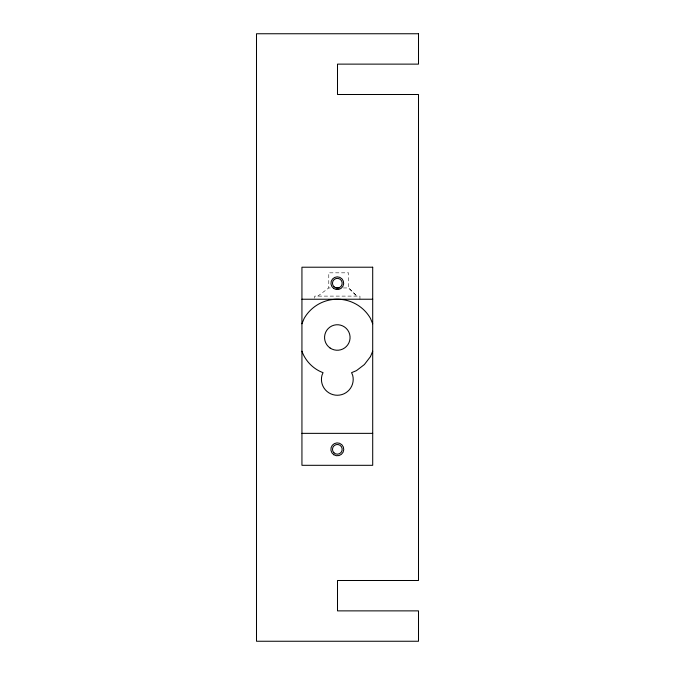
<?xml version="1.0" encoding="UTF-8"?>
<svg xmlns="http://www.w3.org/2000/svg" width="675" height="675" viewBox="0 0 675 675"><rect width="100%" height="100%" fill="white"/><g stroke="black" fill="none" stroke-linecap="round" stroke-linejoin="round"><path stroke-width="0.51" stroke-dasharray="3.38 2.53" d="M317.815 296.114L328.784 287.947L330.868 287.947M343.373 287.947L348.578 287.947L356.847 296.106L348.578 287.947L348.578 272.827L328.784 272.835L328.784 287.947M359.952 299.236L359.952 296.106L314.693 296.114L314.693 298.198"/><path stroke-width="1.01" d="M301.927 323.781L304.18 318.364A38.264 38.264 0 0 1 370.457 318.364L372.701 323.781M370.457 356.628L372.701 351.219M370.457 356.628L364.373 364.559L356.451 370.634L351.574 372.659L352.662 375.258A15.879 15.879 0 0 1 337.314 395.255A15.879 15.879 0 0 1 321.975 375.266L323.055 372.659C313.36 369.132 305.353 360.948 301.927 351.219M336.074 287.947L339.204 287.947M301.936 299.236L372.701 299.227M301.936 433.358L372.71 433.358M418.5 33.75L256.5 33.75L256.5 641.25L418.5 641.25L418.5 610.875L337.5 610.875L337.5 580.5L418.5 580.5L418.5 94.5L337.5 94.5L337.5 64.125L418.5 64.125L418.5 33.75M372.701 267.216L301.936 267.216L301.944 465.311L372.71 465.311L372.701 267.216M333.914 452.79A4.86 4.86 0 0 0 342.031 450.562A4.86 4.86 0 0 0 336.04 444.648A4.86 4.86 0 0 0 333.914 452.79M334.066 286.833A4.86 4.86 0 0 0 342.073 284.234A4.86 4.86 0 0 0 335.821 278.598A4.86 4.86 0 0 0 334.066 286.833M333.83 454.748A6.438 6.438 0 0 0 343.761 449.651A6.438 6.438 0 0 0 334.378 443.602A6.438 6.438 0 0 0 333.83 454.748M333.636 288.436A6.379 6.379 0 0 0 343.668 283.804A6.379 6.379 0 0 0 334.648 277.433A6.379 6.379 0 0 0 333.636 288.436M330.058 347.988A12.757 12.757 0 0 0 350.03 338.538A12.757 12.757 0 0 0 331.855 325.966A12.757 12.757 0 0 0 330.058 347.988"/></g></svg>
